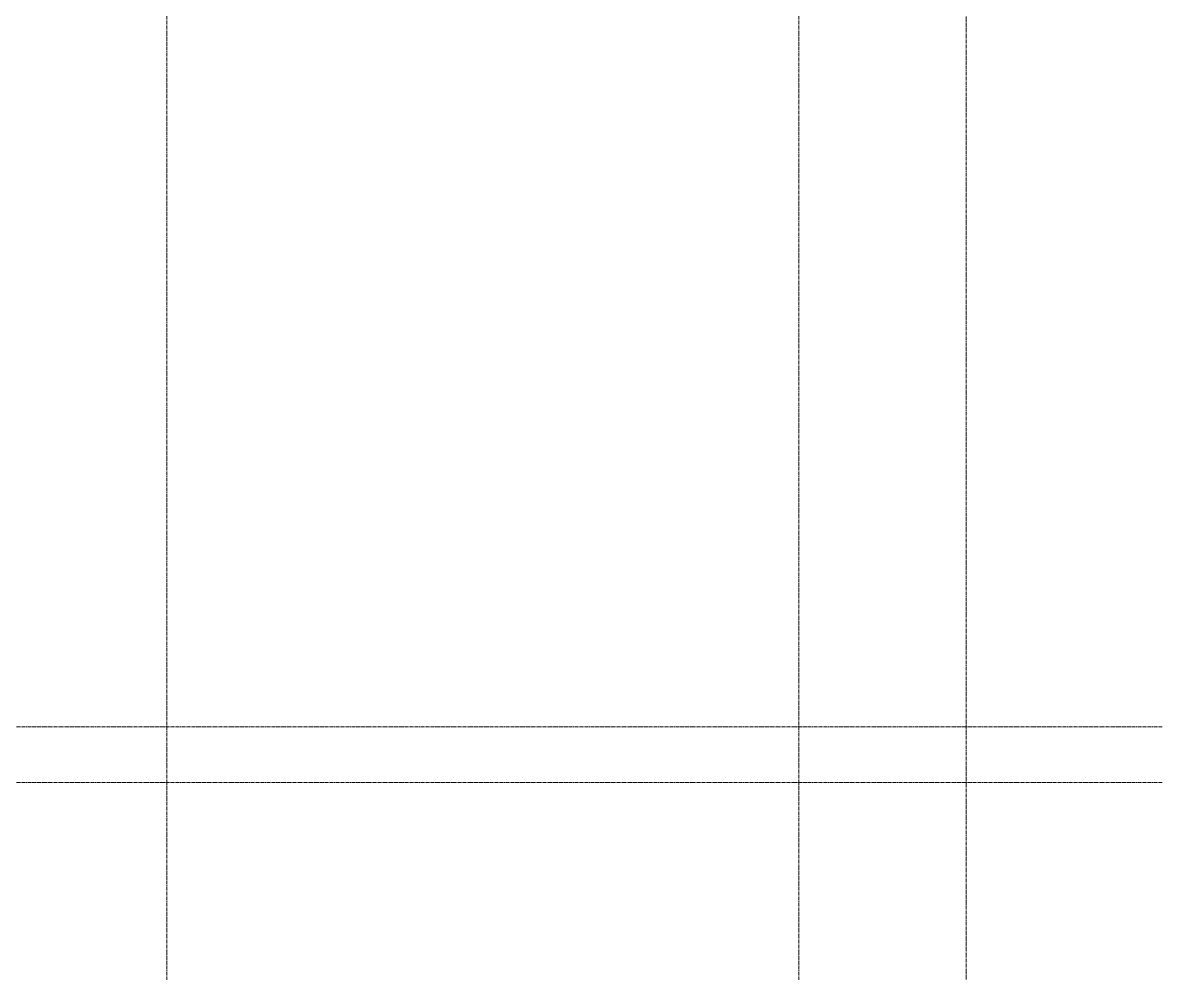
# Model space of a CAD drawing. Header units: millimetres. Extents: x -231292 to 573618, y -153144 to 564035.
# Drawn here: x 32308 to 38439, y -99470 to -94358 of the extents above; entities that cross this region are included whole.
import ezdxf

# ---------------------------------------------------------------- set-up
doc = ezdxf.new("R2010")
doc.units = ezdxf.units.MM
doc.linetypes.add('CENTER2', pattern=[28.575, 19.05, -3.175, 3.175, -3.175])
doc.layers.get('0').update_dxf_attribs({"color": 250})
doc.layers.add('РД_Оси_100', color=250, linetype='Continuous', lineweight=0)

# ---------------------------------------------------------------- blocks, each defined once
blk = doc.blocks.new('оси_рен')
at = {"layer": 'РД_Оси_100', "color": 251, "linetype": 'CENTER2', "true_color": 0x636466}
for p, q in [((1219852.916, 135558.25), (1219852.916, 223268.25)), ((1223252.916, 135558.25), (1223252.916, 223268.25))]:
    blk.add_line(p, q, dxfattribs=at)
for points in [[(1224152.916, 135913.25), (1224152.916, 223268.25)], [(1225207.916, 186613.25), (1190197.958, 186613.25), (1189697.958, 186763.25)], [(1225207.916, 186313.25), (1190197.958, 186313.25), (1189697.958, 186163.25)]]:
    blk.add_lwpolyline(points, dxfattribs=at)

msp = doc.modelspace()

# ---------------------------------------------------------------- block references
at = {"rotation": 359.999868838025}
msp.add_blockref('оси_рен', (-1186769.82, -284755.728), dxfattribs=at)

doc.saveas('drawing.dxf')
